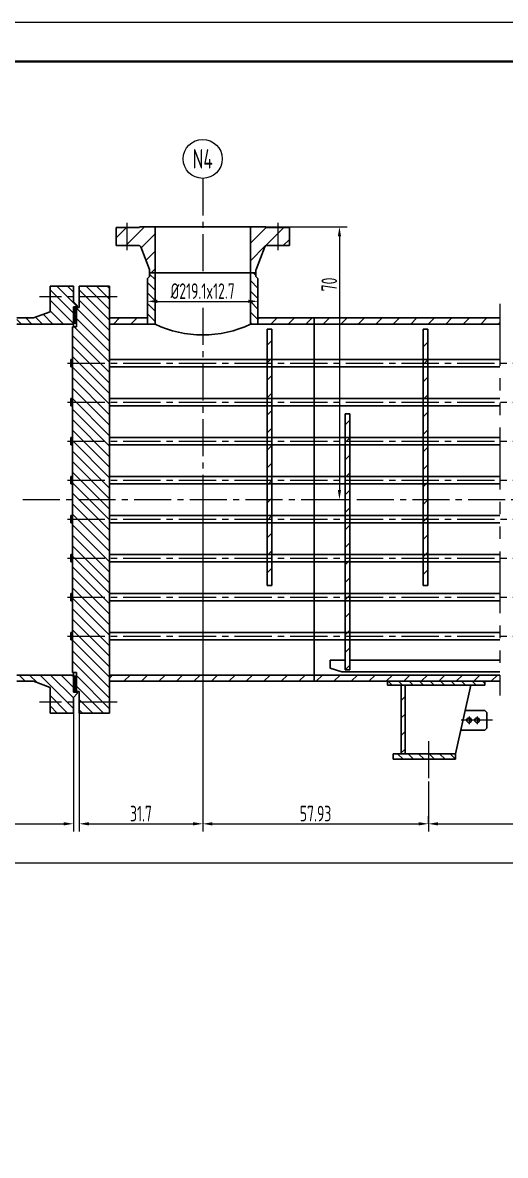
# Model space of a CAD drawing. Header units: millimetres. Extents: x 5765 to 6606, y -201 to 393.
# Drawn here: x 5937.9 to 6061.9, y 102.9 to 393.4 of the extents above; entities that cross this region are included whole.
import ezdxf
from ezdxf.enums import TextEntityAlignment as Align

# ---------------------------------------------------------------- set-up
doc = ezdxf.new("R2010")
doc.units = ezdxf.units.MM
doc.linetypes.add('CENTER2', pattern=[28.575, 19.05, -3.175, 3.175, -3.175])
doc.linetypes.add('PHANTOM2', pattern=[31.75, 15.875, -3.175, 3.175, -3.175, 3.175, -3.175])
for name, color, linetype, lineweight in [('1粗实线', 7, 'Continuous', 35), ('2细实线', 3, 'Continuous', 13), ('3中心线', 1, 'CENTER2', 13), ('5双点划线', 2, 'PHANTOM2', 13), ('6剖面线', 6, 'Continuous', 13), ('7文本', 2, 'Continuous', 13), ('8标注', 3, 'Continuous', 13), ('9图表', 4, 'Continuous', 13)]:
    doc.layers.add(name, color=color, linetype=linetype, lineweight=lineweight)
doc.styles.add('lanpec', font='bpec_e.shx', dxfattribs={"width": 0.75, "bigfont": 'hztxt.shx'})
doc.styles.add('lanpec-dim', font='bpec_e.shx', dxfattribs={"width": 0.75})
doc.dimstyles.new('lanpec', dxfattribs={"dimtxt": 4, "dimasz": 2.5, "dimexe": 2, "dimexo": 0, "dimtad": 1, "dimdsep": 46, "dimtxsty": 'lanpec-dim', "dimcen": 2.5, "dimclrd": 256, "dimclre": 256, "dimclrt": 256, "dimazin": 0, "dimtfac": 1, "dimtmove": 0, "dimatfit": 3, "dimfxl": 1, "dimlwd": -1, "dimlwe": -1, "dimarcsym": 0})
doc.dimstyles.new('lanpec$0', dxfattribs={"dimscale": 10, "dimtxt": 4, "dimasz": 2.5, "dimexe": 2, "dimexo": 0, "dimtad": 1, "dimdec": 1, "dimdsep": 46, "dimtxsty": 'lanpec-dim', "dimcen": 0.09, "dimclrd": 256, "dimclre": 256, "dimclrt": 256, "dimadec": 1, "dimazin": 0, "dimtfac": 0.707, "dimtdec": 1, "dimtmove": 0, "dimatfit": 3, "dimfxl": 1, "dimarcsym": 0})
pattern_1 = [(45, (6004.2917, 1257.1923), (-2.245064, 2.245064), [])]
pattern_2 = [(135, (4766.5255, 1249.9722), (-1.3470384, -1.3470384), [])]

# ---------------------------------------------------------------- blocks, each defined once
blk = doc.blocks.new('A1')
at = {"layer": '1粗实线'}
blk.add_lwpolyline([(-816, 10), (-10, 10), (-10, 584), (-816, 584)], close=True, dxfattribs=at)
at = {"layer": '9图表'}
blk.add_lwpolyline([(-841, 0), (0, 0), (0, 594), (-841, 594)], close=True, dxfattribs=at)
blk = doc.blocks.new('*D48')
at = {"layer": '8标注', "transparency": 16777216}
for p, q in [((5969.98, 321.96), (5969.98, 323.96)), ((5998.35, 320.62), (5998.35, 323.96)), ((5972.48, 321.96), (5995.85, 321.96))]:
    blk.add_line(p, q, dxfattribs=at)
for points in [[(5972.48, 322.38), (5972.48, 321.54), (5969.98, 321.96)], [(5995.85, 322.38), (5995.85, 321.54), (5998.35, 321.96)]]:
    blk.add_solid(points, dxfattribs=at)
at = {"layer": 'Defpoints', "color": 0, "transparency": 16777216}
for p in [(5969.98, 321.96), (5998.35, 321.96), (5998.35, 320.62)]:
    blk.add_point(p, dxfattribs=at)
at = {"layer": '8标注', "transparency": 16777216, "insert": (5984.16, 324.59), "char_height": 4, "attachment_point": 5, "style": 'lanpec-dim'}
blk.add_mtext('%%C219.1x12.7', dxfattribs=at)
blk = doc.blocks.new('管口号')
at = {"layer": '2细实线'}
blk.add_circle((0, 5), 5, dxfattribs=at)
at = {"layer": '7文本', "style": 'lanpec', "width": 0.75}
blk.add_attdef('N', text='', height=5, dxfattribs=at).set_placement((0, 5), align=Align.MIDDLE_CENTER)
blk = doc.blocks.new('*D69')
at = {"layer": '8标注', "transparency": 16777216}
for p, q in [((5950.96, 216.36), (5950.96, 185.95)), ((5911.46, 194.03), (5911.46, 185.95)), ((5913.96, 187.95), (5948.46, 187.95))]:
    blk.add_line(p, q, dxfattribs=at)
for points in [[(5913.96, 188.37), (5913.96, 187.53), (5911.46, 187.95)], [(5948.46, 188.37), (5948.46, 187.53), (5950.96, 187.95)]]:
    blk.add_solid(points, dxfattribs=at)
at = {"layer": 'Defpoints', "color": 0, "transparency": 16777216}
for p in [(5950.96, 216.36), (5911.46, 194.03), (5950.96, 187.95)]:
    blk.add_point(p, dxfattribs=at)
at = {"layer": '8标注', "transparency": 16777216, "insert": (5931.21, 190.57), "char_height": 4, "attachment_point": 5, "style": 'lanpec-dim'}
blk.add_mtext('39.5', dxfattribs=at)
blk = doc.blocks.new('*D56')
at = {"layer": '8标注', "transparency": 16777216}
for p, q in [((5862.66, 271.11), (5862.66, 175.9)), ((6364.95, 271.11), (6364.95, 175.9)), ((5865.16, 177.9), (6362.45, 177.9))]:
    blk.add_line(p, q, dxfattribs=at)
for points in [[(5865.16, 178.32), (5865.16, 177.48), (5862.66, 177.9)], [(6362.45, 178.32), (6362.45, 177.48), (6364.95, 177.9)]]:
    blk.add_solid(points, dxfattribs=at)
at = {"layer": 'Defpoints', "color": 0, "transparency": 16777216}
for p in [(5862.66, 271.11), (6364.95, 271.11), (6364.95, 177.9)]:
    blk.add_point(p, dxfattribs=at)
at = {"layer": '8标注', "transparency": 16777216, "insert": (6113.81, 180.52), "char_height": 4, "attachment_point": 5, "style": 'lanpec-dim'}
blk.add_mtext('502.29', dxfattribs=at)
blk = doc.blocks.new('*D57')
at = {"layer": '8标注', "transparency": 16777216}
for p, q in [((6182.72, 196.95), (6182.72, 185.95)), ((6042.09, 187.95), (6042.09, 189.95)), ((6044.59, 187.95), (6180.22, 187.95))]:
    blk.add_line(p, q, dxfattribs=at)
for points in [[(6044.59, 188.37), (6044.59, 187.53), (6042.09, 187.95)], [(6180.22, 188.37), (6180.22, 187.53), (6182.72, 187.95)]]:
    blk.add_solid(points, dxfattribs=at)
at = {"layer": 'Defpoints', "color": 0, "transparency": 16777216}
for p in [(6182.72, 196.95), (6042.09, 187.95), (6182.72, 187.95)]:
    blk.add_point(p, dxfattribs=at)
at = {"layer": '8标注', "transparency": 16777216, "insert": (6112.41, 190.57), "char_height": 4, "attachment_point": 5, "style": 'lanpec-dim'}
blk.add_mtext('140.63', dxfattribs=at)
blk = doc.blocks.new('*D58')
at = {"layer": '8标注', "transparency": 16777216}
for p, q in [((5984.16, 271.11), (5984.16, 185.95)), ((5952.46, 216.36), (5952.46, 185.95)), ((5954.96, 187.95), (5981.66, 187.95))]:
    blk.add_line(p, q, dxfattribs=at)
for points in [[(5954.96, 188.37), (5954.96, 187.53), (5952.46, 187.95)], [(5981.66, 188.37), (5981.66, 187.53), (5984.16, 187.95)]]:
    blk.add_solid(points, dxfattribs=at)
at = {"layer": 'Defpoints', "color": 0, "transparency": 16777216}
for p in [(5984.16, 271.11), (5952.46, 216.36), (5984.16, 187.95)]:
    blk.add_point(p, dxfattribs=at)
at = {"layer": '8标注', "transparency": 16777216, "insert": (5968.31, 190.57), "char_height": 4, "attachment_point": 5, "style": 'lanpec-dim'}
blk.add_mtext('31.7', dxfattribs=at)
blk = doc.blocks.new('*D61')
at = {"layer": '8标注', "transparency": 16777216}
for p, q in [((6042.09, 198.77), (6042.09, 185.95)), ((5984.16, 197.07), (5984.16, 185.95)), ((5986.66, 187.95), (6039.59, 187.95))]:
    blk.add_line(p, q, dxfattribs=at)
for points in [[(5986.66, 188.37), (5986.66, 187.53), (5984.16, 187.95)], [(6039.59, 188.37), (6039.59, 187.53), (6042.09, 187.95)]]:
    blk.add_solid(points, dxfattribs=at)
at = {"layer": 'Defpoints', "color": 0, "transparency": 16777216}
for p in [(6042.09, 198.77), (5984.16, 197.07), (6042.09, 187.95)]:
    blk.add_point(p, dxfattribs=at)
at = {"layer": '8标注', "transparency": 16777216, "insert": (6013.13, 190.57), "char_height": 4, "attachment_point": 5, "style": 'lanpec-dim'}
blk.add_mtext('57.93', dxfattribs=at)
blk = doc.blocks.new('*D64')
at = {"layer": '8标注', "transparency": 16777216}
for p, q in [((6000.35, 341.11), (6021.26, 341.11)), ((6019.26, 338.61), (6019.26, 273.61)), ((6013.32, 271.11), (6021.26, 271.11))]:
    blk.add_line(p, q, dxfattribs=at)
for points in [[(6018.84, 338.61), (6019.68, 338.61), (6019.26, 341.11)], [(6018.84, 273.61), (6019.68, 273.61), (6019.26, 271.11)]]:
    blk.add_solid(points, dxfattribs=at)
at = {"layer": 'Defpoints', "color": 0, "transparency": 16777216}
for p in [(6000.35, 341.11), (6013.32, 271.11), (6019.26, 271.11)]:
    blk.add_point(p, dxfattribs=at)
at = {"layer": '8标注', "transparency": 16777216, "insert": (6016.64, 326.29), "char_height": 4, "attachment_point": 5, "rotation": 90, "style": 'lanpec-dim'}
blk.add_mtext('70', dxfattribs=at)

msp = doc.modelspace()

# ---------------------------------------------------------------- hatches: boundary and pattern name
at = {"layer": '6剖面线'}
h = msp.add_hatch(dxfattribs=at)
h.set_pattern_fill('ANSI31', color=256, style=0)
h.set_pattern_definition([(45, (6002.903, 338.842), (-2.24506, 2.24506), [])])
h.paths.add_polyline_path([(6003.533, 340.909), (6002.033, 340.909), (6002.033, 336.299), (6003.533, 336.299)])
h.paths.add_polyline_path([(6005.033, 340.909), (6003.533, 340.909), (6003.533, 336.299), (6005.033, 336.299)])
h.paths.add_polyline_path([(6002.033, 340.909), (6000.353, 340.909), (6000.353, 341.109), (5996.413, 341.109), (5996.413, 329.309), (5997.813, 329.309), (5997.813, 329.917, -0.09138), (5997.846, 330.095), (6000.09, 335.977, -0.3110597), (6000.557, 336.299), (6002.033, 336.299)])
h.paths.add_polyline_path([(6006.413, 340.909), (6005.033, 340.909), (6005.033, 336.299), (6006.413, 336.299)])
h.paths.add_polyline_path([(5971.913, 341.109), (5967.973, 341.109), (5967.973, 340.909), (5964.793, 340.909), (5964.793, 336.299), (5967.768, 336.299, -0.3110597), (5968.236, 335.977), (5970.48, 330.095, -0.09138), (5970.513, 329.917), (5970.513, 329.309), (5971.913, 329.309)])
h.paths.add_polyline_path([(5964.793, 340.909), (5961.913, 340.909), (5961.913, 336.299), (5964.793, 336.299)])
h = msp.add_hatch(dxfattribs=at)
h.set_pattern_fill('ANSI31', color=256, scale=0.6, angle=90, style=0)
h.set_pattern_definition([(135, (5970.2734, 326.4998), (-1.34704, -1.34704), [])])
h.paths.add_polyline_path([(5970.513, 328.348), (5969.979, 327.814), (5969.979, 316.109), (5970.513, 316.109)])
h.paths.add_polyline_path([(5998.347, 327.814), (5997.813, 328.348), (5997.813, 316.109), (5998.347, 316.109)])
h.paths.add_polyline_path([(5971.913, 329.309), (5970.513, 329.309), (5970.513, 316.109), (5971.913, 316.109)])
h.paths.add_polyline_path([(5997.813, 329.309), (5996.413, 329.309), (5996.413, 316.109), (5997.813, 316.109)])
h = msp.add_hatch(dxfattribs=at)
h.set_pattern_fill('ANSI31', color=256, scale=0.6, angle=90, style=0)
h.set_pattern_definition([(135, (-65359.3516, -31459.6035), (-1.34703842, -1.34703842), [])])
h.paths.add_polyline_path([(5950.963, 323.109), (5950.963, 325.859), (5944.963, 325.859), (5944.963, 323.109)])
h.paths.add_polyline_path([(5944.963, 323.109), (5944.963, 319.309), (5940.763, 317.709), (5936.463, 317.709), (5936.463, 316.109), (5950.963, 316.109), (5950.963, 320.509), (5951.963, 320.509), (5951.963, 320.859), (5950.963, 321.859), (5950.963, 323.109)])
h = msp.add_hatch(dxfattribs=at)
h.set_pattern_fill('ANSI31', color=256, scale=0.6, angle=90, style=0)
h.set_pattern_definition([(135, (744.44, -329.3516), (-1.3470384, -1.3470384), [])])
h.paths.add_polyline_path([(5960.263, 325.859), (5952.463, 325.859), (5952.463, 323.109), (5960.263, 323.109)])
h.paths.add_polyline_path([(5960.263, 317.709), (5960.263, 323.109), (5952.463, 323.109), (5952.463, 320.359), (5951.763, 320.359), (5951.763, 316.359), (5951.763, 315.459), (5950.763, 315.459), (5950.763, 306.109), (5960.263, 306.109)])
h.paths.add_polyline_path([(5960.263, 306.109), (5950.763, 306.109), (5950.763, 296.109), (5960.263, 296.109)])
h.paths.add_polyline_path([(5960.263, 296.109), (5950.763, 296.109), (5950.763, 286.109), (5960.263, 286.109)])
h.paths.add_polyline_path([(5960.263, 286.109), (5950.763, 286.109), (5950.763, 276.109), (5960.263, 276.109)])
h.paths.add_polyline_path([(5960.263, 276.109), (5950.763, 276.109), (5950.763, 271.109), (5960.263, 271.109)])
h.paths.add_polyline_path([(5960.263, 271.109), (5950.763, 271.109), (5950.763, 266.109), (5960.263, 266.109)])
h.paths.add_polyline_path([(5960.263, 266.109), (5950.763, 266.109), (5950.763, 256.109), (5960.263, 256.109)])
h.paths.add_polyline_path([(5960.263, 256.109), (5950.763, 256.109), (5950.763, 246.109), (5960.263, 246.109)])
h.paths.add_polyline_path([(5960.263, 246.109), (5950.763, 246.109), (5950.763, 236.109), (5960.263, 236.109)])
h.paths.add_polyline_path([(5960.263, 236.109), (5950.763, 236.109), (5950.763, 226.759), (5951.763, 226.759), (5951.763, 221.859), (5952.463, 221.859), (5952.463, 219.109), (5960.263, 219.109)])
h.paths.add_polyline_path([(5960.263, 219.109), (5952.463, 219.109), (5952.463, 216.359), (5960.263, 216.359)])
h = msp.add_hatch(dxfattribs=at)
h.set_pattern_fill('ANSI37', color=256, scale=0.1, style=0)
h.set_pattern_definition([(45, (4736.47433, 1249.9722), (-0.2245064, 0.2245064), []), (135, (4736.47433, 1249.9722), (-0.2245064, -0.2245064), [])])
h.paths.add_polyline_path([(5950.963, 316.359), (5951.763, 316.359), (5951.763, 320.359), (5950.963, 320.359)])
h = msp.add_hatch(dxfattribs=at)
h.set_pattern_fill('ANSI31', color=256, style=0)
h.set_pattern_definition(pattern_1)
h.paths.add_polyline_path([(5969.979, 316.109), (5969.979, 317.709), (5960.263, 317.709), (5960.263, 316.109)])
h.paths.add_polyline_path([(6031.71, 317.709), (6031.71, 316.109), (6060.406, 316.109), (6060.406, 317.709)])
h.paths.add_polyline_path([(6031.71, 316.109), (6031.71, 317.709), (5998.347, 317.709), (5998.347, 316.109)])
h = msp.add_hatch(dxfattribs=at)
h.set_pattern_fill('ANSI31', color=256, style=0)
h.set_pattern_definition(pattern_1)
h.paths.add_polyline_path([(6001.917, 314.809), (6000.717, 314.809), (6000.717, 249.109), (6001.917, 249.109)])
h = msp.add_hatch(dxfattribs=at)
h.set_pattern_fill('ANSI31', color=256, style=0)
h.set_pattern_definition(pattern_1)
h.paths.add_polyline_path([(6041.917, 314.809), (6040.717, 314.809), (6040.717, 249.109), (6041.917, 249.109)])
h = msp.add_hatch(dxfattribs=at)
h.set_pattern_fill('ANSI31', color=256, style=0)
h.set_pattern_definition(pattern_1)
h.paths.add_polyline_path([(6021.917, 293.109), (6020.717, 293.109), (6020.717, 227.409), (6021.917, 227.409)])
h = msp.add_hatch(dxfattribs=at)
h.set_pattern_fill('ANSI31', color=256, scale=0.6, angle=90, style=0)
h.set_pattern_definition([(135, (6018.5917, 1257.1923), (-1.3470384, -1.3470384), [])])
h.paths.add_polyline_path([(5936.463, 226.109), (5936.463, 224.509), (5940.763, 224.509), (5944.963, 222.909), (5944.963, 219.109), (5950.963, 219.109), (5950.963, 220.359), (5951.963, 221.359), (5951.963, 221.709), (5950.963, 221.709), (5950.963, 226.109)])
h.paths.add_polyline_path([(5944.963, 219.109), (5944.963, 216.359), (5950.963, 216.359), (5950.963, 219.109)])
h = msp.add_hatch(dxfattribs=at)
h.set_pattern_fill('ANSI37', color=256, scale=0.1, style=0)
h.set_pattern_definition([(315, (-65359.35156, 32001.8219), (-0.224506403, -0.224506403), []), (225, (-65359.35156, 32001.8219), (-0.224506403, 0.224506403), [])])
h.paths.add_polyline_path([(5950.963, 221.859), (5951.763, 221.859), (5951.763, 225.859), (5950.963, 225.859)])
h = msp.add_hatch(dxfattribs=at)
h.set_pattern_fill('ANSI31', color=256, style=0)
h.set_pattern_definition(pattern_1)
h.paths.add_polyline_path([(5982.027, 224.509), (5982.027, 226.109), (5960.263, 226.109), (5960.263, 224.509)])
h.paths.add_polyline_path([(5982.027, 226.109), (5982.027, 224.509), (6060.406, 224.509), (6060.406, 226.109)])
h = msp.add_hatch(dxfattribs=at)
h.set_pattern_fill('ANSI31', color=256, scale=0.6, angle=90, style=0)
h.set_pattern_definition(pattern_2)
h.paths.add_polyline_path([(6056.593, 223.509), (6056.593, 224.509), (6031.593, 224.509), (6031.593, 223.509)])
h = msp.add_hatch(dxfattribs=at)
h.set_pattern_fill('ANSI31', color=256, style=0)
h.set_pattern_definition([(45, (4766.5255, 1249.9722), (-2.245064, 2.245064), [])])
h.paths.add_polyline_path([(6036.093, 223.509), (6035.093, 223.509), (6035.093, 205.909), (6036.093, 205.909)])
h = msp.add_hatch(dxfattribs=at)
h.set_pattern_fill('ANSI31', color=256, scale=0.6, angle=90, style=0)
h.set_pattern_definition(pattern_2)
h.paths.add_polyline_path([(6042.093, 204.509), (6042.093, 205.909), (6033.093, 205.909), (6033.093, 204.509)])
h.paths.add_polyline_path([(6049.093, 204.509), (6049.093, 205.909), (6042.093, 205.909), (6042.093, 204.509)])

# ---------------------------------------------------------------- linework, layer by layer
for p, q in [((5961.913, 336.299), (5961.913, 340.909)), ((5961.913, 340.909), (5967.973, 340.909)), ((5967.973, 340.909), (5967.973, 341.109)), ((5967.973, 341.109), (6000.353, 341.109)), ((5971.913, 316.109), (5971.913, 341.109)), ((5996.413, 316.109), (5996.413, 341.109)), ((6000.353, 340.909), (6000.353, 341.109)), ((6006.413, 340.909), (6000.353, 340.909)), ((6006.413, 336.299), (6006.413, 340.909)), ((5961.913, 336.299), (5967.768, 336.299)), ((5970.48, 330.095), (5968.236, 335.977)), ((5997.846, 330.095), (6000.09, 335.977)), ((6006.413, 336.299), (6000.557, 336.299)), ((5970.513, 328.348), (5969.979, 327.814)), ((5970.513, 329.309), (5970.513, 329.917)), ((5997.813, 329.309), (5970.513, 329.309)), ((5970.513, 329.309), (5970.513, 328.348)), ((5970.513, 329.309), (5970.513, 328.348)), ((5997.813, 329.309), (5997.813, 329.917)), ((5997.813, 329.309), (5997.813, 328.348)), ((5997.813, 329.309), (5997.813, 328.348)), ((5997.813, 328.348), (5998.347, 327.814)), ((5944.963, 325.859), (5944.963, 319.309)), ((5944.963, 325.859), (5950.963, 325.859)), ((5950.963, 325.859), (5950.963, 321.859)), ((5952.463, 320.359), (5952.463, 325.859)), ((5960.263, 325.859), (5952.463, 325.859)), ((5960.263, 325.859), (5960.263, 317.709)), ((5969.979, 327.814), (5969.979, 316.109)), ((5998.347, 327.814), (5998.347, 316.109)), ((5951.963, 320.859), (5950.963, 321.859)), ((5950.963, 320.509), (5950.963, 315.459)), ((5951.963, 320.509), (5950.963, 320.509)), ((5951.763, 320.359), (5952.463, 320.359)), ((5951.763, 320.359), (5951.763, 315.459)), ((5951.763, 320.359), (5952.463, 320.359)), ((5951.963, 320.859), (5951.963, 320.359)), ((5936.463, 317.709), (5940.763, 317.709)), ((5940.763, 317.709), (5944.963, 319.309)), ((5960.263, 317.709), (5960.263, 216.359)), ((5960.263, 317.709), (5969.979, 317.709)), ((5998.347, 317.709), (6031.71, 317.709)), ((6012.73, 317.709), (6012.73, 224.509)), ((6031.71, 317.709), (6060.406, 317.709)), ((5936.463, 316.109), (5950.963, 316.109)), ((5950.763, 315.459), (5951.763, 315.459)), ((5950.763, 315.459), (5950.763, 226.759)), ((5960.263, 316.109), (5971.913, 316.109)), ((5996.413, 316.109), (6030.99, 316.109)), ((6000.717, 314.809), (6000.717, 249.109)), ((6000.717, 314.809), (6001.917, 314.809)), ((6001.917, 314.809), (6001.917, 249.109)), ((6030.99, 316.109), (6060.406, 316.109)), ((6040.717, 314.809), (6040.717, 249.109)), ((6040.717, 314.809), (6041.917, 314.809)), ((6041.917, 314.809), (6041.917, 249.109)), ((5950.313, 307.059), (5950.763, 307.059)), ((5950.313, 307.059), (5950.313, 305.159)), ((5950.313, 305.159), (5950.763, 305.159)), ((5960.263, 307.059), (6060.406, 307.059)), ((5960.263, 305.159), (6060.406, 305.159)), ((5950.313, 297.059), (5950.763, 297.059)), ((5950.313, 297.059), (5950.313, 295.159)), ((5960.263, 297.059), (6060.406, 297.059)), ((5950.313, 295.159), (5950.763, 295.159)), ((5960.263, 295.159), (6060.406, 295.159)), ((6020.717, 227.409), (6020.717, 293.109)), ((6020.717, 293.109), (6021.917, 293.109)), ((6021.917, 227.409), (6021.917, 293.109)), ((5950.313, 287.059), (5950.763, 287.059)), ((5950.313, 287.059), (5950.313, 285.159)), ((5950.313, 285.159), (5950.763, 285.159)), ((5960.263, 287.059), (6060.406, 287.059)), ((5960.263, 285.159), (6060.406, 285.159)), ((5950.313, 277.059), (5950.763, 277.059)), ((5950.313, 277.059), (5950.313, 275.159)), ((5960.263, 277.059), (6060.406, 277.059)), ((5950.313, 275.159), (5950.763, 275.159)), ((5960.263, 275.159), (6060.406, 275.159)), ((5950.313, 267.059), (5950.763, 267.059)), ((5950.313, 265.159), (5950.313, 267.059)), ((5950.313, 265.159), (5950.763, 265.159)), ((5960.263, 267.059), (6060.406, 267.059)), ((5960.263, 265.159), (6060.406, 265.159)), ((5950.313, 257.059), (5950.763, 257.059)), ((5950.313, 255.159), (5950.313, 257.059)), ((5960.263, 257.059), (6060.406, 257.059)), ((5950.313, 255.159), (5950.763, 255.159)), ((5960.263, 255.159), (6060.406, 255.159)), ((5950.313, 247.059), (5950.763, 247.059)), ((5950.313, 245.159), (5950.313, 247.059)), ((5960.263, 247.059), (6060.406, 247.059)), ((6001.917, 249.109), (6000.717, 249.109)), ((6041.917, 249.109), (6040.717, 249.109)), ((5950.313, 245.159), (5950.763, 245.159)), ((5960.263, 245.159), (6060.406, 245.159)), ((5950.313, 237.059), (5950.763, 237.059)), ((5950.313, 235.159), (5950.313, 237.059)), ((5960.263, 237.059), (6060.406, 237.059)), ((5950.313, 235.159), (5950.763, 235.159)), ((5960.263, 235.159), (6060.406, 235.159)), ((6016.917, 229.909), (6020.717, 229.909)), ((6020.717, 229.909), (6016.917, 229.909)), ((6016.917, 229.909), (6016.917, 227.909)), ((6021.917, 229.909), (6060.406, 229.909)), ((5950.763, 226.759), (5951.763, 226.759)), ((5950.963, 221.709), (5950.963, 226.759)), ((5951.763, 221.859), (5951.763, 226.759)), ((6016.917, 227.909), (6019.917, 226.909)), ((6019.917, 226.909), (6060.406, 226.909)), ((6020.717, 227.409), (6021.917, 227.409)), ((5936.463, 226.109), (5950.963, 226.109)), ((5936.463, 224.509), (5940.763, 224.509)), ((5940.763, 224.509), (5944.963, 222.909)), ((5960.263, 226.109), (5982.747, 226.109)), ((5960.263, 224.509), (5982.027, 224.509)), ((5982.027, 224.509), (6060.406, 224.509)), ((5982.747, 226.109), (6060.406, 226.109)), ((6031.593, 223.509), (6031.593, 224.509)), ((6056.593, 223.509), (6056.593, 224.509)), ((5944.963, 222.909), (5944.963, 216.359)), ((5951.963, 221.709), (5950.963, 221.709)), ((5951.963, 221.359), (5950.963, 220.359)), ((5951.763, 221.859), (5952.463, 221.859)), ((5951.763, 221.859), (5952.463, 221.859)), ((5951.963, 221.359), (5951.963, 221.859)), ((5952.463, 221.859), (5952.463, 216.359)), ((6056.593, 223.509), (6031.593, 223.509)), ((6035.093, 205.909), (6035.093, 223.509)), ((6036.093, 205.909), (6036.093, 223.509)), ((6049.093, 205.909), (6052.985, 223.509)), ((5950.963, 216.359), (5950.963, 220.359)), ((5944.963, 216.359), (5950.963, 216.359)), ((5960.263, 216.359), (5952.463, 216.359)), ((6033.093, 205.909), (6049.093, 205.909)), ((6033.093, 205.909), (6033.093, 204.509)), ((6033.093, 204.509), (6049.093, 204.509)), ((6033.093, 204.509), (6049.093, 204.509)), ((6049.093, 205.909), (6049.093, 204.509))]:
    msp.add_line(p, q)
at = {"ltscale": 2}
for p, q in [((6051.548, 217.009), (6056.593, 217.009)), ((6057.093, 216.509), (6056.593, 217.009)), ((6057.093, 216.509), (6057.093, 212.509)), ((6057.093, 212.509), (6056.593, 212.009)), ((6056.593, 212.009), (6050.442, 212.009))]:
    msp.add_line(p, q, dxfattribs=at)
for points in [[(5951.763, 320.359), (5950.963, 320.359), (5950.963, 316.359), (5951.763, 316.359), (5951.763, 320.359)], [(5951.763, 221.859), (5950.963, 221.859), (5950.963, 225.859), (5951.763, 225.859), (5951.763, 221.859)]]:
    msp.add_lwpolyline(points)
at = {"ltscale": 3}
for centre in [(6052.543, 214.509), (6054.593, 214.509)]:
    msp.add_circle(centre, 0.6, dxfattribs=at)
for centre, radius, start, end in [((5967.768, 335.799), 0.5, 20.88476, 90), ((6000.557, 335.799), 0.5, 90, 159.11524), ((5970.013, 329.917), 0.5, 0, 20.88476), ((5998.313, 329.917), 0.5, 159.11524, 180), ((5984.163, 341.81), 28.471, 244.51564, 295.48436)]:
    msp.add_arc(centre, radius, start, end)
at = {"layer": '3中心线', "ltscale": 0.5}
for p, q in [((5984.163, 353.498), (5984.163, 328.314)), ((5964.793, 335.109), (5964.793, 342.099)), ((6003.533, 335.109), (6003.533, 342.099)), ((5962.23, 323.109), (5942.292, 323.109)), ((5984.163, 320.334), (5984.163, 271.109)), ((5949.493, 306.109), (6274.504, 306.109)), ((5949.493, 296.109), (6274.504, 296.109)), ((5949.493, 286.109), (6274.504, 286.109)), ((5949.493, 276.109), (6165.191, 276.109)), ((5937.97, 271.109), (6165.191, 271.109)), ((5949.493, 266.109), (6165.191, 266.109)), ((5949.493, 256.109), (6274.504, 256.109)), ((5949.493, 246.109), (6274.504, 246.109)), ((5949.493, 236.109), (6274.504, 236.109)), ((5962.23, 219.109), (5942.292, 219.109)), ((6052.543, 215.473), (6052.543, 213.546)), ((6054.593, 215.473), (6054.593, 213.546)), ((6058.537, 214.509), (6050.503, 214.509)), ((6042.093, 209.142), (6042.093, 198.393))]:
    msp.add_line(p, q, dxfattribs=at)
at = {"layer": '5双点划线'}
msp.add_line((6060.406, 321.331), (6060.406, 220.887), dxfattribs=at)

# ---------------------------------------------------------------- block references
at = {"layer": '2细实线'}
msp.add_blockref('A1', (6606.028, -200.559), dxfattribs=at)
at = {"layer": '8标注'}
msp.add_blockref('管口号', (5984.163, 353.498), dxfattribs=at).add_auto_attribs({'N': 'N4'})

# ---------------------------------------------------------------- dimensions: what is measured, and where the dimension line sits
dim = msp.add_linear_dim(base=(6019.26, 271.109), p1=(6000.353, 341.109), p2=(6013.317, 271.109), angle=270, dimstyle='lanpec$0', override={"dimscale": 1, "dimdec": 2, "dimcen": 2.5, "dimadec": 2, "dimtfac": 1, "dimtdec": 2, "dimlwd": 65535, "dimlwe": 65535}, dxfattribs=at)
dim.commit()
dim.dimension.update_dxf_attribs({"geometry": '*D64', "text_midpoint": (6019.26, 326.288), "dimtype": 160})
dim = msp.add_linear_dim(base=(5998.347, 321.96), p1=(5969.979, 321.96), p2=(5998.347, 320.625), text='%%C219.1x12.7', dimstyle='lanpec', dxfattribs=at)
dim.commit()
dim.dimension.update_dxf_attribs({"geometry": '*D48', "text_midpoint": (5984.163, 324.585)})
for base, p1, p2, picture, middle in [((6364.954, 177.898), (5862.663, 271.109), (6364.954, 271.109), '*D56', (6113.808, 180.523)), ((5984.163, 187.948), (5952.463, 216.359), (5984.163, 271.109), '*D58', (5968.313, 190.573)), ((5950.963, 187.948), (5911.463, 194.028), (5950.963, 216.359), '*D69', (5931.213, 190.573)), ((6042.093, 187.948), (5984.163, 197.073), (6042.093, 198.773), '*D61', (6013.128, 190.573)), ((6182.723, 187.948), (6042.093, 187.948), (6182.723, 196.951), '*D57', (6112.408, 190.573))]:
    dim = msp.add_linear_dim(base=base, p1=p1, p2=p2, dimstyle='lanpec$0', override={"dimscale": 1, "dimdec": 2, "dimcen": 2.5, "dimadec": 2, "dimtfac": 1, "dimtdec": 2, "dimlwd": 65535, "dimlwe": 65535}, dxfattribs=at)
    dim.commit()
    dim.dimension.update_dxf_attribs({"geometry": picture, "text_midpoint": middle})

doc.saveas('drawing.dxf')
